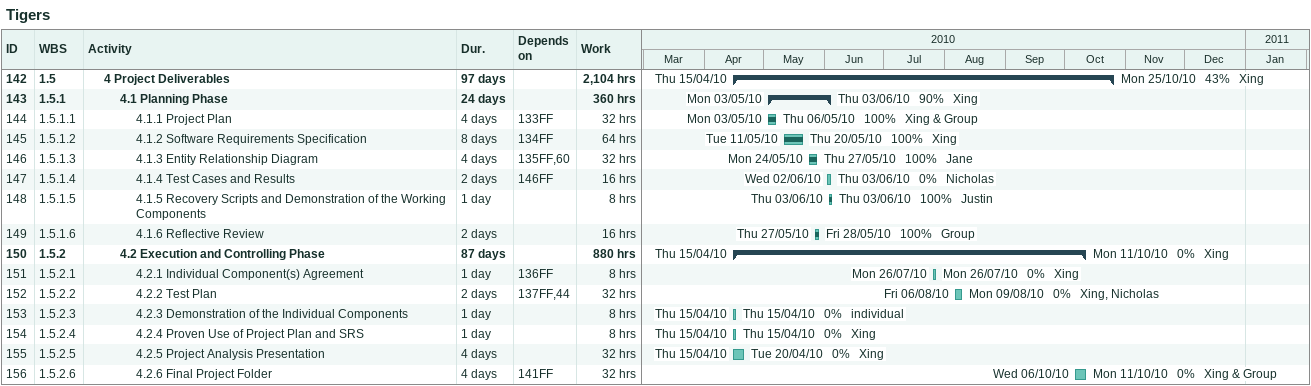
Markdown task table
Tigers

| ID | WBS | Task | Duration | Start | Finish | Predecessors | Resources | % complete | Work (h) |
|---|---|---|---|---|---|---|---|---|---|
| 142 | 1.5 | **4 Project Deliverables** | 97d | 2010-04-15 | 2010-10-25 |  | Xing | 43 | 2104 |
| 143 | 1.5.1 | **4.1 Planning Phase** | 24d | 2010-05-03 | 2010-06-03 |  | Xing | 90 | 360 |
| 144 | 1.5.1.1 | 4.1.1 Project Plan | 4d | 2010-05-03 | 2010-05-06 | 133FF | Xing & Group | 100 | 32 |
| 145 | 1.5.1.2 | 4.1.2 Software Requirements Specification | 8d | 2010-05-11 | 2010-05-20 | 134FF | Xing | 100 | 64 |
| 146 | 1.5.1.3 | 4.1.3 Entity Relationship Diagram | 4d | 2010-05-24 | 2010-05-27 | 135FF, 60 | Jane | 100 | 32 |
| 147 | 1.5.1.4 | 4.1.4 Test Cases and Results | 2d | 2010-06-02 | 2010-06-03 | 146FF | Nicholas | 0 | 16 |
| 148 | 1.5.1.5 | 4.1.5 Recovery Scripts and Demonstration of the Working Components | 1d | 2010-06-03 | 2010-06-03 |  | Justin | 100 | 8 |
| 149 | 1.5.1.6 | 4.1.6 Reflective Review | 2d | 2010-05-27 | 2010-05-28 |  | Group | 100 | 16 |
| 150 | 1.5.2 | **4.2 Execution and Controlling Phase** | 87d | 2010-04-15 | 2010-10-11 |  | Xing | 0 | 880 |
| 151 | 1.5.2.1 | 4.2.1 Individual Component(s) Agreement | 1d | 2010-07-26 | 2010-07-26 | 136FF | Xing | 0 | 8 |
| 152 | 1.5.2.2 | 4.2.2 Test Plan | 2d | 2010-08-06 | 2010-08-09 | 137FF, 44 | Xing, Nicholas | 0 | 32 |
| 153 | 1.5.2.3 | 4.2.3 Demonstration of the Individual Components | 1d | 2010-04-15 | 2010-04-15 |  | individual | 0 | 8 |
| 154 | 1.5.2.4 | 4.2.4 Proven Use of Project Plan and SRS | 1d | 2010-04-15 | 2010-04-15 |  | Xing | 0 | 8 |
| 155 | 1.5.2.5 | 4.2.5 Project Analysis Presentation | 4d | 2010-04-15 | 2010-04-20 |  | Xing | 0 | 32 |
| 156 | 1.5.2.6 | 4.2.6 Final Project Folder | 4d | 2010-10-06 | 2010-10-11 | 141FF | Xing & Group | 0 | 32 |
